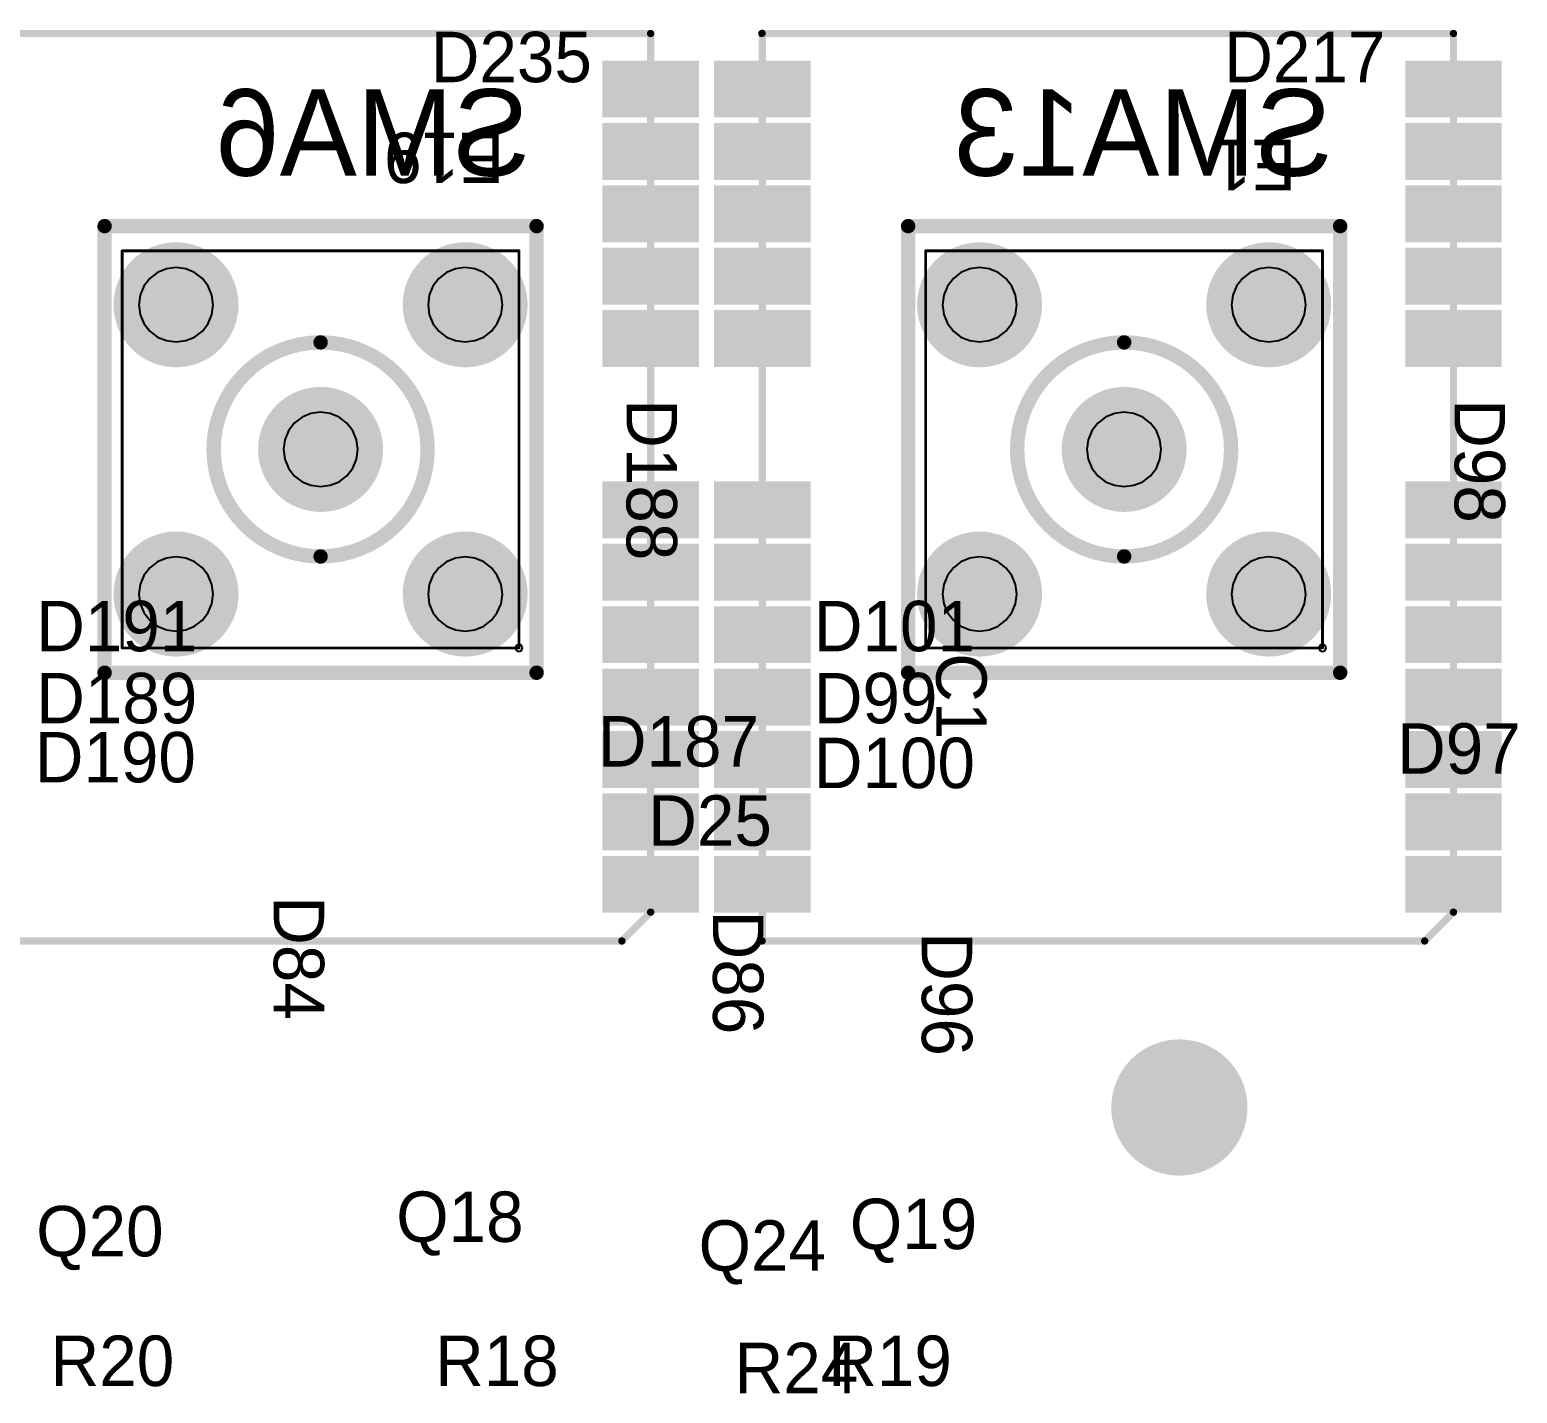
# Model space of a CAD drawing. Extents: x 11.69 to 17.18, y 4.05 to 12.26.
# Drawn here: x 15.089 to 16.122, y 6.459 to 7.405 of the extents above; entities that cross this region are included whole.
import ezdxf

# ---------------------------------------------------------------- set-up
doc = ezdxf.new("R2010")
doc.units = 0
doc.layers.get('0').update_dxf_attribs({"linetype": 'CONTINUOUS'})
for name, color, linetype in [('BOTTOMLAYER', 5, 'CONTINUOUS'), ('BOTTOMOVERLAY', 54, 'CONTINUOUS'), ('BOTTOMSOLDER', 6, 'CONTINUOUS'), ('MECHANICAL10', 56, 'CONTINUOUS'), ('MECHANICAL6', 56, 'CONTINUOUS'), ('MECHANICAL8', 56, 'CONTINUOUS'), ('MECHANICAL9', 56, 'CONTINUOUS'), ('MULTILAYER', 9, 'CONTINUOUS'), ('TOPLAYER', 1, 'CONTINUOUS'), ('TOPOVERLAY', 2, 'CONTINUOUS'), ('TOPPASTE', 8, 'CONTINUOUS'), ('TOPSOLDER', 216, 'CONTINUOUS')]:
    doc.layers.add(name, color=color, linetype=linetype)

# ---------------------------------------------------------------- blocks, each defined once
blk = doc.blocks.new('SMA_TH_HL_SMA_KHD4_B_30')
at = {"layer": 'BOTTOMLAYER', "const_width": 0.0394}
for points in [[(-0.1201, 0.1004, 1), (-0.0807, 0.1004, 1)], [(0.0807, 0.1004, 1), (0.1201, 0.1004, 1)], [(-0.0197, 0, 1), (0.0197, 0, 1)], [(-0.1201, -0.1004, 1), (-0.0807, -0.1004, 1)], [(0.0807, -0.1004, 1), (0.1201, -0.1004, 1)]]:
    blk.add_lwpolyline(points, format="xyb", close=True, dxfattribs=at)
at = {"layer": 'BOTTOMOVERLAY', "const_width": 0.01}
for points in [[(-0.155, 0.15), (-0.155, -0.15)], [(-0.155, 0.15), (0.155, 0.15)], [(0.155, 0.15), (0.155, -0.15)], [(-0.155, -0.15), (0.155, -0.15)]]:
    blk.add_lwpolyline(points, dxfattribs=at)
at = {"layer": 'BOTTOMOVERLAY'}
for points, const_width in [([(-0.1575, 0.15, 1), (-0.1525, 0.15, 1)], 0.005), ([(-0.1575, 0.15, 1), (-0.1525, 0.15, 1)], 0.005), ([(0.1525, 0.15, 1), (0.1575, 0.15, 1)], 0.005), ([(0.1525, 0.15, 1), (0.1575, 0.15, 1)], 0.005), ([(0.0743, 0, 1), (-0.0743, 0, 1)], 0.01), ([(-0.0768, 0, 1), (-0.0718, 0, 1)], 0.005), ([(0.0718, 0, 1), (0.0768, 0, 1)], 0.005), ([(-0.1575, -0.15, 1), (-0.1525, -0.15, 1)], 0.005), ([(-0.1575, -0.15, 1), (-0.1525, -0.15, 1)], 0.005), ([(0.1525, -0.15, 1), (0.1575, -0.15, 1)], 0.005), ([(0.1525, -0.15, 1), (0.1575, -0.15, 1)], 0.005)]:
    blk.add_lwpolyline(points, format="xyb", close=True, dxfattribs=dict(at, const_width=const_width))
at = {"layer": 'BOTTOMSOLDER', "const_width": 0.0434}
for points in [[(-0.1221, 0.1004, 1), (-0.0787, 0.1004, 1)], [(0.0787, 0.1004, 1), (0.1221, 0.1004, 1)], [(-0.0217, 0, 1), (0.0217, 0, 1)], [(-0.1221, -0.1004, 1), (-0.0787, -0.1004, 1)], [(0.0787, -0.1004, 1), (0.1221, -0.1004, 1)]]:
    blk.add_lwpolyline(points, format="xyb", close=True, dxfattribs=at)
at = {"layer": 'MECHANICAL6', "const_width": 0.002}
for points in [[(-0.1378, 0.1378), (0.1378, 0.1378)], [(-0.1378, 0.1378), (-0.1378, -0.1378)], [(0.1378, 0.1378), (0.1378, -0.1378)], [(-0.1378, -0.1378), (0.1378, -0.1378)]]:
    blk.add_lwpolyline(points, dxfattribs=at)
at = {"layer": 'MECHANICAL6', "const_width": 0.001}
for points in [[(-0.1383, 0.1378, 1), (-0.1373, 0.1378, 1)], [(-0.1383, 0.1378, 1), (-0.1373, 0.1378, 1)], [(0.1373, 0.1378, 1), (0.1383, 0.1378, 1)], [(0.1373, 0.1378, 1), (0.1383, 0.1378, 1)], [(-0.1383, -0.1378, 1), (-0.1373, -0.1378, 1)], [(-0.1383, -0.1378, 1), (-0.1373, -0.1378, 1)], [(0.1373, -0.1378, 1), (0.1383, -0.1378, 1)], [(0.1373, -0.1378, 1), (0.1383, -0.1378, 1)]]:
    blk.add_lwpolyline(points, format="xyb", close=True, dxfattribs=at)
at = {"layer": 'MECHANICAL8'}
for p, q in [((-0.1396, -0.136), (-0.1403, -0.1378)), ((-0.1403, -0.1378), (-0.1403, -0.1378)), ((-0.1403, -0.1378), (-0.1396, -0.1396)), ((-0.1378, -0.1352), (-0.1396, -0.136)), ((-0.1396, -0.1396), (-0.1378, -0.1403)), ((-0.136, -0.136), (-0.1378, -0.1352)), ((-0.1378, -0.1403), (-0.136, -0.1396)), ((-0.1352, -0.1378), (-0.136, -0.136)), ((-0.136, -0.1396), (-0.1352, -0.1378)), ((-0.1352, -0.1378), (-0.1352, -0.1378))]:
    blk.add_line(p, q, dxfattribs=at)
at = {"layer": 'MECHANICAL9'}
for p, q in [((-0.1071, 0.1253), (-0.1133, 0.1227)), ((-0.1004, 0.1262), (-0.1071, 0.1253)), ((-0.0937, 0.1253), (-0.1004, 0.1262)), ((-0.0875, 0.1227), (-0.0937, 0.1253)), ((0.0937, 0.1253), (0.0875, 0.1227)), ((0.1004, 0.1262), (0.0937, 0.1253)), ((0.1071, 0.1253), (0.1004, 0.1262)), ((0.1133, 0.1227), (0.1071, 0.1253)), ((-0.1186, 0.1186), (-0.1227, 0.1133)), ((-0.1133, 0.1227), (-0.1186, 0.1186)), ((-0.0821, 0.1186), (-0.0875, 0.1227)), ((-0.078, 0.1133), (-0.0821, 0.1186)), ((0.0821, 0.1186), (0.078, 0.1133)), ((0.0875, 0.1227), (0.0821, 0.1186)), ((0.1186, 0.1186), (0.1133, 0.1227)), ((0.1227, 0.1133), (0.1186, 0.1186)), ((-0.1253, 0.1071), (-0.1262, 0.1004)), ((-0.1227, 0.1133), (-0.1253, 0.1071)), ((-0.0755, 0.1071), (-0.078, 0.1133)), ((-0.0746, 0.1004), (-0.0755, 0.1071)), ((0.0755, 0.1071), (0.0746, 0.1004)), ((0.078, 0.1133), (0.0755, 0.1071)), ((0.1253, 0.1071), (0.1227, 0.1133)), ((0.1262, 0.1004), (0.1253, 0.1071)), ((-0.1262, 0.1004), (-0.1262, 0.1004)), ((-0.1262, 0.1004), (-0.1253, 0.0937)), ((-0.1253, 0.0937), (-0.1227, 0.0875)), ((-0.078, 0.0875), (-0.0755, 0.0937)), ((-0.0755, 0.0937), (-0.0746, 0.1004)), ((-0.0746, 0.1004), (-0.0746, 0.1004)), ((0.0746, 0.1004), (0.0746, 0.1004)), ((0.0746, 0.1004), (0.0755, 0.0937)), ((0.0755, 0.0937), (0.078, 0.0875)), ((0.1227, 0.0875), (0.1253, 0.0937)), ((0.1253, 0.0937), (0.1262, 0.1004)), ((0.1262, 0.1004), (0.1262, 0.1004)), ((-0.1227, 0.0875), (-0.1186, 0.0821)), ((-0.0821, 0.0821), (-0.078, 0.0875)), ((0.078, 0.0875), (0.0821, 0.0821)), ((0.1186, 0.0821), (0.1227, 0.0875)), ((-0.1186, 0.0821), (-0.1133, 0.078)), ((-0.1133, 0.078), (-0.1071, 0.0755)), ((-0.1071, 0.0755), (-0.1004, 0.0746)), ((-0.1004, 0.0746), (-0.0937, 0.0755)), ((-0.0937, 0.0755), (-0.0875, 0.078)), ((-0.0875, 0.078), (-0.0821, 0.0821)), ((0.0821, 0.0821), (0.0875, 0.078)), ((0.0875, 0.078), (0.0937, 0.0755)), ((0.0937, 0.0755), (0.1004, 0.0746)), ((0.1004, 0.0746), (0.1071, 0.0755)), ((0.1071, 0.0755), (0.1133, 0.078)), ((0.1133, 0.078), (0.1186, 0.0821)), ((-0.0129, 0.0224), (-0.0183, 0.0183)), ((-0.0067, 0.0249), (-0.0129, 0.0224)), ((0, 0.0258), (-0.0067, 0.0249)), ((0.0067, 0.0249), (0, 0.0258)), ((0.0129, 0.0224), (0.0067, 0.0249)), ((0.0183, 0.0183), (0.0129, 0.0224)), ((-0.0224, 0.0129), (-0.0249, 0.0067)), ((-0.0183, 0.0183), (-0.0224, 0.0129)), ((0.0224, 0.0129), (0.0183, 0.0183)), ((0.0249, 0.0067), (0.0224, 0.0129)), ((-0.0249, 0.0067), (-0.0258, 0)), ((-0.0258, 0), (-0.0258, 0)), ((-0.0258, 0), (-0.0249, -0.0067)), ((0.0258, 0), (0.0249, 0.0067)), ((0.0249, -0.0067), (0.0258, 0)), ((0.0258, 0), (0.0258, 0)), ((-0.0249, -0.0067), (-0.0224, -0.0129)), ((0.0224, -0.0129), (0.0249, -0.0067)), ((-0.0224, -0.0129), (-0.0183, -0.0183)), ((-0.0183, -0.0183), (-0.0129, -0.0224)), ((0.0129, -0.0224), (0.0183, -0.0183)), ((0.0183, -0.0183), (0.0224, -0.0129)), ((-0.0129, -0.0224), (-0.0067, -0.0249)), ((-0.0067, -0.0249), (0, -0.0258)), ((0, -0.0258), (0.0067, -0.0249)), ((0.0067, -0.0249), (0.0129, -0.0224)), ((-0.1186, -0.0821), (-0.1227, -0.0875)), ((-0.1133, -0.078), (-0.1186, -0.0821)), ((-0.1071, -0.0755), (-0.1133, -0.078)), ((-0.1004, -0.0746), (-0.1071, -0.0755)), ((-0.0937, -0.0755), (-0.1004, -0.0746)), ((-0.0875, -0.078), (-0.0937, -0.0755)), ((-0.0821, -0.0821), (-0.0875, -0.078)), ((-0.078, -0.0875), (-0.0821, -0.0821)), ((0.0821, -0.0821), (0.078, -0.0875)), ((0.0875, -0.078), (0.0821, -0.0821)), ((0.0937, -0.0755), (0.0875, -0.078)), ((0.1004, -0.0746), (0.0937, -0.0755)), ((0.1071, -0.0755), (0.1004, -0.0746)), ((0.1133, -0.078), (0.1071, -0.0755)), ((0.1186, -0.0821), (0.1133, -0.078)), ((0.1227, -0.0875), (0.1186, -0.0821)), ((-0.1227, -0.0875), (-0.1253, -0.0937)), ((-0.0755, -0.0937), (-0.078, -0.0875)), ((0.078, -0.0875), (0.0755, -0.0937)), ((0.1253, -0.0937), (0.1227, -0.0875)), ((-0.1253, -0.0937), (-0.1262, -0.1004)), ((-0.1262, -0.1004), (-0.1262, -0.1004)), ((-0.1262, -0.1004), (-0.1253, -0.1071)), ((-0.0746, -0.1004), (-0.0755, -0.0937)), ((-0.0755, -0.1071), (-0.0746, -0.1004)), ((-0.0746, -0.1004), (-0.0746, -0.1004)), ((0.0755, -0.0937), (0.0746, -0.1004)), ((0.0746, -0.1004), (0.0746, -0.1004)), ((0.0746, -0.1004), (0.0755, -0.1071)), ((0.1262, -0.1004), (0.1253, -0.0937)), ((0.1253, -0.1071), (0.1262, -0.1004)), ((0.1262, -0.1004), (0.1262, -0.1004)), ((-0.1253, -0.1071), (-0.1227, -0.1133)), ((-0.1227, -0.1133), (-0.1186, -0.1186)), ((-0.0821, -0.1186), (-0.078, -0.1133)), ((-0.078, -0.1133), (-0.0755, -0.1071)), ((0.0755, -0.1071), (0.078, -0.1133)), ((0.078, -0.1133), (0.0821, -0.1186)), ((0.1186, -0.1186), (0.1227, -0.1133)), ((0.1227, -0.1133), (0.1253, -0.1071)), ((-0.1186, -0.1186), (-0.1133, -0.1227)), ((-0.1133, -0.1227), (-0.1071, -0.1253)), ((-0.0937, -0.1253), (-0.0875, -0.1227)), ((-0.0875, -0.1227), (-0.0821, -0.1186)), ((0.0821, -0.1186), (0.0875, -0.1227)), ((0.0875, -0.1227), (0.0937, -0.1253)), ((0.1071, -0.1253), (0.1133, -0.1227)), ((0.1133, -0.1227), (0.1186, -0.1186)), ((-0.1071, -0.1253), (-0.1004, -0.1262)), ((-0.1004, -0.1262), (-0.0937, -0.1253)), ((0.0937, -0.1253), (0.1004, -0.1262)), ((0.1004, -0.1262), (0.1071, -0.1253))]:
    blk.add_line(p, q, dxfattribs=at)
at = {"layer": 'MULTILAYER', "const_width": 0.0394}
for points in [[(-0.1201, 0.1004, 1), (-0.0807, 0.1004, 1)], [(0.0807, 0.1004, 1), (0.1201, 0.1004, 1)], [(-0.0197, 0, 1), (0.0197, 0, 1)], [(-0.1201, -0.1004, 1), (-0.0807, -0.1004, 1)], [(0.0807, -0.1004, 1), (0.1201, -0.1004, 1)]]:
    blk.add_lwpolyline(points, format="xyb", close=True, dxfattribs=at)
at = {"layer": 'TOPLAYER', "const_width": 0.0394}
for points in [[(-0.1201, 0.1004, 1), (-0.0807, 0.1004, 1)], [(0.0807, 0.1004, 1), (0.1201, 0.1004, 1)], [(-0.0197, 0, 1), (0.0197, 0, 1)], [(-0.1201, -0.1004, 1), (-0.0807, -0.1004, 1)], [(0.0807, -0.1004, 1), (0.1201, -0.1004, 1)]]:
    blk.add_lwpolyline(points, format="xyb", close=True, dxfattribs=at)
at = {"layer": 'TOPSOLDER', "const_width": 0.0434}
for points in [[(-0.1221, 0.1004, 1), (-0.0787, 0.1004, 1)], [(0.0787, 0.1004, 1), (0.1221, 0.1004, 1)], [(-0.0217, 0, 1), (0.0217, 0, 1)], [(-0.1221, -0.1004, 1), (-0.0787, -0.1004, 1)], [(0.0787, -0.1004, 1), (0.1221, -0.1004, 1)]]:
    blk.add_lwpolyline(points, format="xyb", close=True, dxfattribs=at)
blk = doc.blocks.new('SMA_TH_HL_SMA_KHD4_B_37')
at = {"layer": 'BOTTOMLAYER', "const_width": 0.0394}
for points in [[(-0.1201, 0.1004, 1), (-0.0807, 0.1004, 1)], [(0.0807, 0.1004, 1), (0.1201, 0.1004, 1)], [(-0.0197, 0, 1), (0.0197, 0, 1)], [(-0.1201, -0.1004, 1), (-0.0807, -0.1004, 1)], [(0.0807, -0.1004, 1), (0.1201, -0.1004, 1)]]:
    blk.add_lwpolyline(points, format="xyb", close=True, dxfattribs=at)
at = {"layer": 'BOTTOMOVERLAY', "const_width": 0.01}
for points in [[(-0.155, 0.15), (-0.155, -0.15)], [(-0.155, 0.15), (0.155, 0.15)], [(0.155, 0.15), (0.155, -0.15)], [(-0.155, -0.15), (0.155, -0.15)]]:
    blk.add_lwpolyline(points, dxfattribs=at)
at = {"layer": 'BOTTOMOVERLAY'}
for points, const_width in [([(-0.1575, 0.15, 1), (-0.1525, 0.15, 1)], 0.005), ([(-0.1575, 0.15, 1), (-0.1525, 0.15, 1)], 0.005), ([(0.1525, 0.15, 1), (0.1575, 0.15, 1)], 0.005), ([(0.1525, 0.15, 1), (0.1575, 0.15, 1)], 0.005), ([(0.0743, 0, 1), (-0.0743, 0, 1)], 0.01), ([(-0.0768, 0, 1), (-0.0718, 0, 1)], 0.005), ([(0.0718, 0, 1), (0.0768, 0, 1)], 0.005), ([(-0.1575, -0.15, 1), (-0.1525, -0.15, 1)], 0.005), ([(-0.1575, -0.15, 1), (-0.1525, -0.15, 1)], 0.005), ([(0.1525, -0.15, 1), (0.1575, -0.15, 1)], 0.005), ([(0.1525, -0.15, 1), (0.1575, -0.15, 1)], 0.005)]:
    blk.add_lwpolyline(points, format="xyb", close=True, dxfattribs=dict(at, const_width=const_width))
at = {"layer": 'BOTTOMSOLDER', "const_width": 0.0434}
for points in [[(-0.1221, 0.1004, 1), (-0.0787, 0.1004, 1)], [(0.0787, 0.1004, 1), (0.1221, 0.1004, 1)], [(-0.0217, 0, 1), (0.0217, 0, 1)], [(-0.1221, -0.1004, 1), (-0.0787, -0.1004, 1)], [(0.0787, -0.1004, 1), (0.1221, -0.1004, 1)]]:
    blk.add_lwpolyline(points, format="xyb", close=True, dxfattribs=at)
at = {"layer": 'MECHANICAL6', "const_width": 0.002}
for points in [[(-0.1378, 0.1378), (0.1378, 0.1378)], [(-0.1378, 0.1378), (-0.1378, -0.1378)], [(0.1378, 0.1378), (0.1378, -0.1378)], [(-0.1378, -0.1378), (0.1378, -0.1378)]]:
    blk.add_lwpolyline(points, dxfattribs=at)
at = {"layer": 'MECHANICAL6', "const_width": 0.001}
for points in [[(-0.1383, 0.1378, 1), (-0.1373, 0.1378, 1)], [(-0.1383, 0.1378, 1), (-0.1373, 0.1378, 1)], [(0.1373, 0.1378, 1), (0.1383, 0.1378, 1)], [(0.1373, 0.1378, 1), (0.1383, 0.1378, 1)], [(-0.1383, -0.1378, 1), (-0.1373, -0.1378, 1)], [(-0.1383, -0.1378, 1), (-0.1373, -0.1378, 1)], [(0.1373, -0.1378, 1), (0.1383, -0.1378, 1)], [(0.1373, -0.1378, 1), (0.1383, -0.1378, 1)]]:
    blk.add_lwpolyline(points, format="xyb", close=True, dxfattribs=at)
at = {"layer": 'MECHANICAL8'}
for p, q in [((-0.1396, -0.136), (-0.1403, -0.1378)), ((-0.1403, -0.1378), (-0.1403, -0.1378)), ((-0.1403, -0.1378), (-0.1396, -0.1396)), ((-0.1378, -0.1352), (-0.1396, -0.136)), ((-0.1396, -0.1396), (-0.1378, -0.1403)), ((-0.136, -0.136), (-0.1378, -0.1352)), ((-0.1378, -0.1403), (-0.136, -0.1396)), ((-0.1352, -0.1378), (-0.136, -0.136)), ((-0.136, -0.1396), (-0.1352, -0.1378)), ((-0.1352, -0.1378), (-0.1352, -0.1378))]:
    blk.add_line(p, q, dxfattribs=at)
at = {"layer": 'MECHANICAL9'}
for p, q in [((-0.1071, 0.1253), (-0.1133, 0.1227)), ((-0.1004, 0.1262), (-0.1071, 0.1253)), ((-0.0937, 0.1253), (-0.1004, 0.1262)), ((-0.0875, 0.1227), (-0.0937, 0.1253)), ((0.0937, 0.1253), (0.0875, 0.1227)), ((0.1004, 0.1262), (0.0937, 0.1253)), ((0.1071, 0.1253), (0.1004, 0.1262)), ((0.1133, 0.1227), (0.1071, 0.1253)), ((-0.1186, 0.1186), (-0.1227, 0.1133)), ((-0.1133, 0.1227), (-0.1186, 0.1186)), ((-0.0821, 0.1186), (-0.0875, 0.1227)), ((-0.078, 0.1133), (-0.0821, 0.1186)), ((0.0821, 0.1186), (0.078, 0.1133)), ((0.0875, 0.1227), (0.0821, 0.1186)), ((0.1186, 0.1186), (0.1133, 0.1227)), ((0.1227, 0.1133), (0.1186, 0.1186)), ((-0.1253, 0.1071), (-0.1262, 0.1004)), ((-0.1227, 0.1133), (-0.1253, 0.1071)), ((-0.0755, 0.1071), (-0.078, 0.1133)), ((-0.0746, 0.1004), (-0.0755, 0.1071)), ((0.0755, 0.1071), (0.0746, 0.1004)), ((0.078, 0.1133), (0.0755, 0.1071)), ((0.1253, 0.1071), (0.1227, 0.1133)), ((0.1262, 0.1004), (0.1253, 0.1071)), ((-0.1262, 0.1004), (-0.1262, 0.1004)), ((-0.1262, 0.1004), (-0.1253, 0.0937)), ((-0.1253, 0.0937), (-0.1227, 0.0875)), ((-0.078, 0.0875), (-0.0755, 0.0937)), ((-0.0755, 0.0937), (-0.0746, 0.1004)), ((-0.0746, 0.1004), (-0.0746, 0.1004)), ((0.0746, 0.1004), (0.0746, 0.1004)), ((0.0746, 0.1004), (0.0755, 0.0937)), ((0.0755, 0.0937), (0.078, 0.0875)), ((0.1227, 0.0875), (0.1253, 0.0937)), ((0.1253, 0.0937), (0.1262, 0.1004)), ((0.1262, 0.1004), (0.1262, 0.1004)), ((-0.1227, 0.0875), (-0.1186, 0.0821)), ((-0.0821, 0.0821), (-0.078, 0.0875)), ((0.078, 0.0875), (0.0821, 0.0821)), ((0.1186, 0.0821), (0.1227, 0.0875)), ((-0.1186, 0.0821), (-0.1133, 0.078)), ((-0.1133, 0.078), (-0.1071, 0.0755)), ((-0.1071, 0.0755), (-0.1004, 0.0746)), ((-0.1004, 0.0746), (-0.0937, 0.0755)), ((-0.0937, 0.0755), (-0.0875, 0.078)), ((-0.0875, 0.078), (-0.0821, 0.0821)), ((0.0821, 0.0821), (0.0875, 0.078)), ((0.0875, 0.078), (0.0937, 0.0755)), ((0.0937, 0.0755), (0.1004, 0.0746)), ((0.1004, 0.0746), (0.1071, 0.0755)), ((0.1071, 0.0755), (0.1133, 0.078)), ((0.1133, 0.078), (0.1186, 0.0821)), ((-0.0129, 0.0224), (-0.0183, 0.0183)), ((-0.0067, 0.0249), (-0.0129, 0.0224)), ((0, 0.0258), (-0.0067, 0.0249)), ((0.0067, 0.0249), (0, 0.0258)), ((0.0129, 0.0224), (0.0067, 0.0249)), ((0.0183, 0.0183), (0.0129, 0.0224)), ((-0.0224, 0.0129), (-0.0249, 0.0067)), ((-0.0183, 0.0183), (-0.0224, 0.0129)), ((0.0224, 0.0129), (0.0183, 0.0183)), ((0.0249, 0.0067), (0.0224, 0.0129)), ((-0.0249, 0.0067), (-0.0258, 0)), ((-0.0258, 0), (-0.0258, 0)), ((-0.0258, 0), (-0.0249, -0.0067)), ((0.0258, 0), (0.0249, 0.0067)), ((0.0249, -0.0067), (0.0258, 0)), ((0.0258, 0), (0.0258, 0)), ((-0.0249, -0.0067), (-0.0224, -0.0129)), ((0.0224, -0.0129), (0.0249, -0.0067)), ((-0.0224, -0.0129), (-0.0183, -0.0183)), ((-0.0183, -0.0183), (-0.0129, -0.0224)), ((0.0129, -0.0224), (0.0183, -0.0183)), ((0.0183, -0.0183), (0.0224, -0.0129)), ((-0.0129, -0.0224), (-0.0067, -0.0249)), ((-0.0067, -0.0249), (0, -0.0258)), ((0, -0.0258), (0.0067, -0.0249)), ((0.0067, -0.0249), (0.0129, -0.0224)), ((-0.1186, -0.0821), (-0.1227, -0.0875)), ((-0.1133, -0.078), (-0.1186, -0.0821)), ((-0.1071, -0.0755), (-0.1133, -0.078)), ((-0.1004, -0.0746), (-0.1071, -0.0755)), ((-0.0937, -0.0755), (-0.1004, -0.0746)), ((-0.0875, -0.078), (-0.0937, -0.0755)), ((-0.0821, -0.0821), (-0.0875, -0.078)), ((-0.078, -0.0875), (-0.0821, -0.0821)), ((0.0821, -0.0821), (0.078, -0.0875)), ((0.0875, -0.078), (0.0821, -0.0821)), ((0.0937, -0.0755), (0.0875, -0.078)), ((0.1004, -0.0746), (0.0937, -0.0755)), ((0.1071, -0.0755), (0.1004, -0.0746)), ((0.1133, -0.078), (0.1071, -0.0755)), ((0.1186, -0.0821), (0.1133, -0.078)), ((0.1227, -0.0875), (0.1186, -0.0821)), ((-0.1227, -0.0875), (-0.1253, -0.0937)), ((-0.0755, -0.0937), (-0.078, -0.0875)), ((0.078, -0.0875), (0.0755, -0.0937)), ((0.1253, -0.0937), (0.1227, -0.0875)), ((-0.1253, -0.0937), (-0.1262, -0.1004)), ((-0.1262, -0.1004), (-0.1262, -0.1004)), ((-0.1262, -0.1004), (-0.1253, -0.1071)), ((-0.0746, -0.1004), (-0.0755, -0.0937)), ((-0.0755, -0.1071), (-0.0746, -0.1004)), ((-0.0746, -0.1004), (-0.0746, -0.1004)), ((0.0755, -0.0937), (0.0746, -0.1004)), ((0.0746, -0.1004), (0.0746, -0.1004)), ((0.0746, -0.1004), (0.0755, -0.1071)), ((0.1262, -0.1004), (0.1253, -0.0937)), ((0.1253, -0.1071), (0.1262, -0.1004)), ((0.1262, -0.1004), (0.1262, -0.1004)), ((-0.1253, -0.1071), (-0.1227, -0.1133)), ((-0.1227, -0.1133), (-0.1186, -0.1186)), ((-0.0821, -0.1186), (-0.078, -0.1133)), ((-0.078, -0.1133), (-0.0755, -0.1071)), ((0.0755, -0.1071), (0.078, -0.1133)), ((0.078, -0.1133), (0.0821, -0.1186)), ((0.1186, -0.1186), (0.1227, -0.1133)), ((0.1227, -0.1133), (0.1253, -0.1071)), ((-0.1186, -0.1186), (-0.1133, -0.1227)), ((-0.1133, -0.1227), (-0.1071, -0.1253)), ((-0.0937, -0.1253), (-0.0875, -0.1227)), ((-0.0875, -0.1227), (-0.0821, -0.1186)), ((0.0821, -0.1186), (0.0875, -0.1227)), ((0.0875, -0.1227), (0.0937, -0.1253)), ((0.1071, -0.1253), (0.1133, -0.1227)), ((0.1133, -0.1227), (0.1186, -0.1186)), ((-0.1071, -0.1253), (-0.1004, -0.1262)), ((-0.1004, -0.1262), (-0.0937, -0.1253)), ((0.0937, -0.1253), (0.1004, -0.1262)), ((0.1004, -0.1262), (0.1071, -0.1253))]:
    blk.add_line(p, q, dxfattribs=at)
at = {"layer": 'MULTILAYER', "const_width": 0.0394}
for points in [[(-0.1201, 0.1004, 1), (-0.0807, 0.1004, 1)], [(0.0807, 0.1004, 1), (0.1201, 0.1004, 1)], [(-0.0197, 0, 1), (0.0197, 0, 1)], [(-0.1201, -0.1004, 1), (-0.0807, -0.1004, 1)], [(0.0807, -0.1004, 1), (0.1201, -0.1004, 1)]]:
    blk.add_lwpolyline(points, format="xyb", close=True, dxfattribs=at)
at = {"layer": 'TOPLAYER', "const_width": 0.0394}
for points in [[(-0.1201, 0.1004, 1), (-0.0807, 0.1004, 1)], [(0.0807, 0.1004, 1), (0.1201, 0.1004, 1)], [(-0.0197, 0, 1), (0.0197, 0, 1)], [(-0.1201, -0.1004, 1), (-0.0807, -0.1004, 1)], [(0.0807, -0.1004, 1), (0.1201, -0.1004, 1)]]:
    blk.add_lwpolyline(points, format="xyb", close=True, dxfattribs=at)
at = {"layer": 'TOPSOLDER', "const_width": 0.0434}
for points in [[(-0.1221, 0.1004, 1), (-0.0787, 0.1004, 1)], [(0.0787, 0.1004, 1), (0.1221, 0.1004, 1)], [(-0.0217, 0, 1), (0.0217, 0, 1)], [(-0.1221, -0.1004, 1), (-0.0787, -0.1004, 1)], [(0.0787, -0.1004, 1), (0.1221, -0.1004, 1)]]:
    blk.add_lwpolyline(points, format="xyb", close=True, dxfattribs=at)
blk = doc.blocks.new('LB1020B_51')
at = {"layer": 'TOPLAYER'}
for points in [[(-0.0295, 0.5749), (0.0295, 0.5749), (-0.0295, 0.6064), (0.0295, 0.6064)], [(0.4505, 0.5749), (0.5095, 0.5749), (0.4505, 0.6064), (0.5095, 0.6064)], [(-0.0295, 0.5316), (0.0295, 0.5316), (-0.0295, 0.5631), (0.0295, 0.5631)], [(0.4505, 0.5316), (0.5095, 0.5316), (0.4505, 0.5631), (0.5095, 0.5631)], [(-0.0295, 0.4883), (0.0295, 0.4883), (-0.0295, 0.5198), (0.0295, 0.5198)], [(0.4505, 0.4883), (0.5095, 0.4883), (0.4505, 0.5198), (0.5095, 0.5198)], [(-0.0295, 0.445), (0.0295, 0.445), (-0.0295, 0.4765), (0.0295, 0.4765)], [(0.4505, 0.445), (0.5095, 0.445), (0.4505, 0.4765), (0.5095, 0.4765)], [(-0.0295, 0.4017), (0.0295, 0.4017), (-0.0295, 0.4331), (0.0295, 0.4331)], [(0.4505, 0.4017), (0.5095, 0.4017), (0.4505, 0.4331), (0.5095, 0.4331)], [(-0.0295, 0.3583), (0.0295, 0.3583), (-0.0295, 0.3898), (0.0295, 0.3898)], [(0.4505, 0.3583), (0.5095, 0.3583), (0.4505, 0.3898), (0.5095, 0.3898)], [(-0.0295, 0.315), (0.0295, 0.315), (-0.0295, 0.3465), (0.0295, 0.3465)], [(0.4505, 0.315), (0.5095, 0.315), (0.4505, 0.3465), (0.5095, 0.3465)], [(-0.0295, 0.1961), (0.0295, 0.1961), (-0.0295, 0.2276), (0.0295, 0.2276)], [(0.4505, 0.1961), (0.5095, 0.1961), (0.4505, 0.2276), (0.5095, 0.2276)], [(-0.0295, 0.1528), (0.0295, 0.1528), (-0.0295, 0.1843), (0.0295, 0.1843)], [(0.4505, 0.1528), (0.5095, 0.1528), (0.4505, 0.1843), (0.5095, 0.1843)], [(-0.0295, 0.1095), (0.0295, 0.1095), (-0.0295, 0.141), (0.0295, 0.141)], [(0.4505, 0.1095), (0.5095, 0.1095), (0.4505, 0.141), (0.5095, 0.141)], [(-0.0295, 0.0662), (0.0295, 0.0662), (-0.0295, 0.0977), (0.0295, 0.0977)], [(0.4505, 0.0662), (0.5095, 0.0662), (0.4505, 0.0977), (0.5095, 0.0977)], [(-0.0295, 0.0229), (0.0295, 0.0229), (-0.0295, 0.0544), (0.0295, 0.0544)], [(0.4505, 0.0229), (0.5095, 0.0229), (0.4505, 0.0544), (0.5095, 0.0544)]]:
    blk.add_solid(points, dxfattribs=at)
at = {"layer": 'TOPOVERLAY', "const_width": 0.005}
for points in [[(0.02, 0.63), (0, 0.61)], [(0.4803, 0.63), (0.02, 0.63)], [(0.48, 0.6299), (0.48, 0)], [(0, 0.61), (0, 0.0001)], [(0.4803, 0.0001), (0, 0.0001)]]:
    blk.add_lwpolyline(points, dxfattribs=at)
at = {"layer": 'TOPOVERLAY', "const_width": 0.0025}
for points in [[(0.0187, 0.63, 1), (0.0213, 0.63, 1)], [(0.0187, 0.63, 1), (0.0213, 0.63, 1)], [(0.4788, 0.6299, 1), (0.4813, 0.6299, 1)], [(0.4791, 0.63, 1), (0.4816, 0.63, 1)], [(-0.0013, 0.61, 1), (0.0013, 0.61, 1)], [(-0.0013, 0.61, 1), (0.0013, 0.61, 1)], [(-0.0013, 0.0001, 1), (0.0013, 0.0001, 1)], [(-0.0013, 0.0001, 1), (0.0013, 0.0001, 1)], [(0.4788, 0, 1), (0.4813, 0, 1)], [(0.4791, 0.0001, 1), (0.4816, 0.0001, 1)]]:
    blk.add_lwpolyline(points, format="xyb", close=True, dxfattribs=at)
at = {"layer": 'TOPPASTE'}
for points in [[(-0.0295, 0.5749), (0.0295, 0.5749), (-0.0295, 0.6064), (0.0295, 0.6064)], [(0.4505, 0.5749), (0.5095, 0.5749), (0.4505, 0.6064), (0.5095, 0.6064)], [(-0.0295, 0.5316), (0.0295, 0.5316), (-0.0295, 0.5631), (0.0295, 0.5631)], [(0.4505, 0.5316), (0.5095, 0.5316), (0.4505, 0.5631), (0.5095, 0.5631)], [(-0.0295, 0.4883), (0.0295, 0.4883), (-0.0295, 0.5198), (0.0295, 0.5198)], [(0.4505, 0.4883), (0.5095, 0.4883), (0.4505, 0.5198), (0.5095, 0.5198)], [(-0.0295, 0.445), (0.0295, 0.445), (-0.0295, 0.4765), (0.0295, 0.4765)], [(0.4505, 0.445), (0.5095, 0.445), (0.4505, 0.4765), (0.5095, 0.4765)], [(-0.0295, 0.4017), (0.0295, 0.4017), (-0.0295, 0.4331), (0.0295, 0.4331)], [(0.4505, 0.4017), (0.5095, 0.4017), (0.4505, 0.4331), (0.5095, 0.4331)], [(-0.0295, 0.3583), (0.0295, 0.3583), (-0.0295, 0.3898), (0.0295, 0.3898)], [(0.4505, 0.3583), (0.5095, 0.3583), (0.4505, 0.3898), (0.5095, 0.3898)], [(-0.0295, 0.315), (0.0295, 0.315), (-0.0295, 0.3465), (0.0295, 0.3465)], [(0.4505, 0.315), (0.5095, 0.315), (0.4505, 0.3465), (0.5095, 0.3465)], [(-0.0295, 0.1961), (0.0295, 0.1961), (-0.0295, 0.2276), (0.0295, 0.2276)], [(0.4505, 0.1961), (0.5095, 0.1961), (0.4505, 0.2276), (0.5095, 0.2276)], [(-0.0295, 0.1528), (0.0295, 0.1528), (-0.0295, 0.1843), (0.0295, 0.1843)], [(0.4505, 0.1528), (0.5095, 0.1528), (0.4505, 0.1843), (0.5095, 0.1843)], [(-0.0295, 0.1095), (0.0295, 0.1095), (-0.0295, 0.141), (0.0295, 0.141)], [(0.4505, 0.1095), (0.5095, 0.1095), (0.4505, 0.141), (0.5095, 0.141)], [(-0.0295, 0.0662), (0.0295, 0.0662), (-0.0295, 0.0977), (0.0295, 0.0977)], [(0.4505, 0.0662), (0.5095, 0.0662), (0.4505, 0.0977), (0.5095, 0.0977)], [(-0.0295, 0.0229), (0.0295, 0.0229), (-0.0295, 0.0544), (0.0295, 0.0544)], [(0.4505, 0.0229), (0.5095, 0.0229), (0.4505, 0.0544), (0.5095, 0.0544)]]:
    blk.add_solid(points, dxfattribs=at)
at = {"layer": 'TOPSOLDER'}
for points in [[(-0.0335, 0.5709), (0.0335, 0.5709), (-0.0335, 0.6104), (0.0335, 0.6104)], [(0.4465, 0.5709), (0.5135, 0.5709), (0.4465, 0.6104), (0.5135, 0.6104)], [(-0.0335, 0.5276), (0.0335, 0.5276), (-0.0335, 0.5671), (0.0335, 0.5671)], [(0.4465, 0.5276), (0.5135, 0.5276), (0.4465, 0.5671), (0.5135, 0.5671)], [(-0.0335, 0.4843), (0.0335, 0.4843), (-0.0335, 0.5238), (0.0335, 0.5238)], [(0.4465, 0.4843), (0.5135, 0.4843), (0.4465, 0.5238), (0.5135, 0.5238)], [(-0.0335, 0.441), (0.0335, 0.441), (-0.0335, 0.4805), (0.0335, 0.4805)], [(0.4465, 0.441), (0.5135, 0.441), (0.4465, 0.4805), (0.5135, 0.4805)], [(-0.0335, 0.3977), (0.0335, 0.3977), (-0.0335, 0.4371), (0.0335, 0.4371)], [(0.4465, 0.3977), (0.5135, 0.3977), (0.4465, 0.4371), (0.5135, 0.4371)], [(-0.0335, 0.3543), (0.0335, 0.3543), (-0.0335, 0.3938), (0.0335, 0.3938)], [(0.4465, 0.3543), (0.5135, 0.3543), (0.4465, 0.3938), (0.5135, 0.3938)], [(-0.0335, 0.311), (0.0335, 0.311), (-0.0335, 0.3505), (0.0335, 0.3505)], [(0.4465, 0.311), (0.5135, 0.311), (0.4465, 0.3505), (0.5135, 0.3505)], [(-0.0335, 0.1921), (0.0335, 0.1921), (-0.0335, 0.2316), (0.0335, 0.2316)], [(0.4465, 0.1921), (0.5135, 0.1921), (0.4465, 0.2316), (0.5135, 0.2316)], [(-0.0335, 0.1488), (0.0335, 0.1488), (-0.0335, 0.1883), (0.0335, 0.1883)], [(0.4465, 0.1488), (0.5135, 0.1488), (0.4465, 0.1883), (0.5135, 0.1883)], [(-0.0335, 0.1055), (0.0335, 0.1055), (-0.0335, 0.145), (0.0335, 0.145)], [(0.4465, 0.1055), (0.5135, 0.1055), (0.4465, 0.145), (0.5135, 0.145)], [(-0.0335, 0.0622), (0.0335, 0.0622), (-0.0335, 0.1017), (0.0335, 0.1017)], [(0.4465, 0.0622), (0.5135, 0.0622), (0.4465, 0.1017), (0.5135, 0.1017)], [(-0.0335, 0.0189), (0.0335, 0.0189), (-0.0335, 0.0584), (0.0335, 0.0584)], [(0.4465, 0.0189), (0.5135, 0.0189), (0.4465, 0.0584), (0.5135, 0.0584)]]:
    blk.add_solid(points, dxfattribs=at)
blk = doc.blocks.new('LB1020B_60')
at = {"layer": 'TOPLAYER'}
for points in [[(-0.0295, 0.5749), (0.0295, 0.5749), (-0.0295, 0.6064), (0.0295, 0.6064)], [(0.4505, 0.5749), (0.5095, 0.5749), (0.4505, 0.6064), (0.5095, 0.6064)], [(-0.0295, 0.5316), (0.0295, 0.5316), (-0.0295, 0.5631), (0.0295, 0.5631)], [(0.4505, 0.5316), (0.5095, 0.5316), (0.4505, 0.5631), (0.5095, 0.5631)], [(-0.0295, 0.4883), (0.0295, 0.4883), (-0.0295, 0.5198), (0.0295, 0.5198)], [(0.4505, 0.4883), (0.5095, 0.4883), (0.4505, 0.5198), (0.5095, 0.5198)], [(-0.0295, 0.445), (0.0295, 0.445), (-0.0295, 0.4765), (0.0295, 0.4765)], [(0.4505, 0.445), (0.5095, 0.445), (0.4505, 0.4765), (0.5095, 0.4765)], [(-0.0295, 0.4017), (0.0295, 0.4017), (-0.0295, 0.4331), (0.0295, 0.4331)], [(0.4505, 0.4017), (0.5095, 0.4017), (0.4505, 0.4331), (0.5095, 0.4331)], [(-0.0295, 0.3583), (0.0295, 0.3583), (-0.0295, 0.3898), (0.0295, 0.3898)], [(0.4505, 0.3583), (0.5095, 0.3583), (0.4505, 0.3898), (0.5095, 0.3898)], [(-0.0295, 0.315), (0.0295, 0.315), (-0.0295, 0.3465), (0.0295, 0.3465)], [(0.4505, 0.315), (0.5095, 0.315), (0.4505, 0.3465), (0.5095, 0.3465)], [(-0.0295, 0.1961), (0.0295, 0.1961), (-0.0295, 0.2276), (0.0295, 0.2276)], [(0.4505, 0.1961), (0.5095, 0.1961), (0.4505, 0.2276), (0.5095, 0.2276)], [(-0.0295, 0.1528), (0.0295, 0.1528), (-0.0295, 0.1843), (0.0295, 0.1843)], [(0.4505, 0.1528), (0.5095, 0.1528), (0.4505, 0.1843), (0.5095, 0.1843)], [(-0.0295, 0.1095), (0.0295, 0.1095), (-0.0295, 0.141), (0.0295, 0.141)], [(0.4505, 0.1095), (0.5095, 0.1095), (0.4505, 0.141), (0.5095, 0.141)], [(-0.0295, 0.0662), (0.0295, 0.0662), (-0.0295, 0.0977), (0.0295, 0.0977)], [(0.4505, 0.0662), (0.5095, 0.0662), (0.4505, 0.0977), (0.5095, 0.0977)], [(-0.0295, 0.0229), (0.0295, 0.0229), (-0.0295, 0.0544), (0.0295, 0.0544)], [(0.4505, 0.0229), (0.5095, 0.0229), (0.4505, 0.0544), (0.5095, 0.0544)]]:
    blk.add_solid(points, dxfattribs=at)
at = {"layer": 'TOPOVERLAY', "const_width": 0.005}
for points in [[(0.02, 0.63), (0, 0.61)], [(0.4803, 0.63), (0.02, 0.63)], [(0.48, 0.6299), (0.48, 0)], [(0, 0.61), (0, 0.0001)], [(0.4803, 0.0001), (0, 0.0001)]]:
    blk.add_lwpolyline(points, dxfattribs=at)
at = {"layer": 'TOPOVERLAY', "const_width": 0.0025}
for points in [[(0.0187, 0.63, 1), (0.0213, 0.63, 1)], [(0.0187, 0.63, 1), (0.0213, 0.63, 1)], [(0.4788, 0.6299, 1), (0.4813, 0.6299, 1)], [(0.4791, 0.63, 1), (0.4816, 0.63, 1)], [(-0.0013, 0.61, 1), (0.0013, 0.61, 1)], [(-0.0013, 0.61, 1), (0.0013, 0.61, 1)], [(-0.0013, 0.0001, 1), (0.0013, 0.0001, 1)], [(-0.0013, 0.0001, 1), (0.0013, 0.0001, 1)], [(0.4788, 0, 1), (0.4813, 0, 1)], [(0.4791, 0.0001, 1), (0.4816, 0.0001, 1)]]:
    blk.add_lwpolyline(points, format="xyb", close=True, dxfattribs=at)
at = {"layer": 'TOPPASTE'}
for points in [[(-0.0295, 0.5749), (0.0295, 0.5749), (-0.0295, 0.6064), (0.0295, 0.6064)], [(0.4505, 0.5749), (0.5095, 0.5749), (0.4505, 0.6064), (0.5095, 0.6064)], [(-0.0295, 0.5316), (0.0295, 0.5316), (-0.0295, 0.5631), (0.0295, 0.5631)], [(0.4505, 0.5316), (0.5095, 0.5316), (0.4505, 0.5631), (0.5095, 0.5631)], [(-0.0295, 0.4883), (0.0295, 0.4883), (-0.0295, 0.5198), (0.0295, 0.5198)], [(0.4505, 0.4883), (0.5095, 0.4883), (0.4505, 0.5198), (0.5095, 0.5198)], [(-0.0295, 0.445), (0.0295, 0.445), (-0.0295, 0.4765), (0.0295, 0.4765)], [(0.4505, 0.445), (0.5095, 0.445), (0.4505, 0.4765), (0.5095, 0.4765)], [(-0.0295, 0.4017), (0.0295, 0.4017), (-0.0295, 0.4331), (0.0295, 0.4331)], [(0.4505, 0.4017), (0.5095, 0.4017), (0.4505, 0.4331), (0.5095, 0.4331)], [(-0.0295, 0.3583), (0.0295, 0.3583), (-0.0295, 0.3898), (0.0295, 0.3898)], [(0.4505, 0.3583), (0.5095, 0.3583), (0.4505, 0.3898), (0.5095, 0.3898)], [(-0.0295, 0.315), (0.0295, 0.315), (-0.0295, 0.3465), (0.0295, 0.3465)], [(0.4505, 0.315), (0.5095, 0.315), (0.4505, 0.3465), (0.5095, 0.3465)], [(-0.0295, 0.1961), (0.0295, 0.1961), (-0.0295, 0.2276), (0.0295, 0.2276)], [(0.4505, 0.1961), (0.5095, 0.1961), (0.4505, 0.2276), (0.5095, 0.2276)], [(-0.0295, 0.1528), (0.0295, 0.1528), (-0.0295, 0.1843), (0.0295, 0.1843)], [(0.4505, 0.1528), (0.5095, 0.1528), (0.4505, 0.1843), (0.5095, 0.1843)], [(-0.0295, 0.1095), (0.0295, 0.1095), (-0.0295, 0.141), (0.0295, 0.141)], [(0.4505, 0.1095), (0.5095, 0.1095), (0.4505, 0.141), (0.5095, 0.141)], [(-0.0295, 0.0662), (0.0295, 0.0662), (-0.0295, 0.0977), (0.0295, 0.0977)], [(0.4505, 0.0662), (0.5095, 0.0662), (0.4505, 0.0977), (0.5095, 0.0977)], [(-0.0295, 0.0229), (0.0295, 0.0229), (-0.0295, 0.0544), (0.0295, 0.0544)], [(0.4505, 0.0229), (0.5095, 0.0229), (0.4505, 0.0544), (0.5095, 0.0544)]]:
    blk.add_solid(points, dxfattribs=at)
at = {"layer": 'TOPSOLDER'}
for points in [[(-0.0335, 0.5709), (0.0335, 0.5709), (-0.0335, 0.6104), (0.0335, 0.6104)], [(0.4465, 0.5709), (0.5135, 0.5709), (0.4465, 0.6104), (0.5135, 0.6104)], [(-0.0335, 0.5276), (0.0335, 0.5276), (-0.0335, 0.5671), (0.0335, 0.5671)], [(0.4465, 0.5276), (0.5135, 0.5276), (0.4465, 0.5671), (0.5135, 0.5671)], [(-0.0335, 0.4843), (0.0335, 0.4843), (-0.0335, 0.5238), (0.0335, 0.5238)], [(0.4465, 0.4843), (0.5135, 0.4843), (0.4465, 0.5238), (0.5135, 0.5238)], [(-0.0335, 0.441), (0.0335, 0.441), (-0.0335, 0.4805), (0.0335, 0.4805)], [(0.4465, 0.441), (0.5135, 0.441), (0.4465, 0.4805), (0.5135, 0.4805)], [(-0.0335, 0.3977), (0.0335, 0.3977), (-0.0335, 0.4371), (0.0335, 0.4371)], [(0.4465, 0.3977), (0.5135, 0.3977), (0.4465, 0.4371), (0.5135, 0.4371)], [(-0.0335, 0.3543), (0.0335, 0.3543), (-0.0335, 0.3938), (0.0335, 0.3938)], [(0.4465, 0.3543), (0.5135, 0.3543), (0.4465, 0.3938), (0.5135, 0.3938)], [(-0.0335, 0.311), (0.0335, 0.311), (-0.0335, 0.3505), (0.0335, 0.3505)], [(0.4465, 0.311), (0.5135, 0.311), (0.4465, 0.3505), (0.5135, 0.3505)], [(-0.0335, 0.1921), (0.0335, 0.1921), (-0.0335, 0.2316), (0.0335, 0.2316)], [(0.4465, 0.1921), (0.5135, 0.1921), (0.4465, 0.2316), (0.5135, 0.2316)], [(-0.0335, 0.1488), (0.0335, 0.1488), (-0.0335, 0.1883), (0.0335, 0.1883)], [(0.4465, 0.1488), (0.5135, 0.1488), (0.4465, 0.1883), (0.5135, 0.1883)], [(-0.0335, 0.1055), (0.0335, 0.1055), (-0.0335, 0.145), (0.0335, 0.145)], [(0.4465, 0.1055), (0.5135, 0.1055), (0.4465, 0.145), (0.5135, 0.145)], [(-0.0335, 0.0622), (0.0335, 0.0622), (-0.0335, 0.1017), (0.0335, 0.1017)], [(0.4465, 0.0622), (0.5135, 0.0622), (0.4465, 0.1017), (0.5135, 0.1017)], [(-0.0335, 0.0189), (0.0335, 0.0189), (-0.0335, 0.0584), (0.0335, 0.0584)], [(0.4465, 0.0189), (0.5135, 0.0189), (0.4465, 0.0584), (0.5135, 0.0584)]]:
    blk.add_solid(points, dxfattribs=at)

msp = doc.modelspace()

# ---------------------------------------------------------------- linework, layer by layer
at = {"layer": 'BOTTOMLAYER', "const_width": 0.0433}
msp.add_lwpolyline([(15.8657, 6.6572, 1), (15.909, 6.6572, 1)], format="xyb", close=True, dxfattribs=at)
at = {"layer": 'BOTTOMSOLDER', "const_width": 0.0473}
msp.add_lwpolyline([(15.8637, 6.6572, 1), (15.911, 6.6572, 1)], format="xyb", close=True, dxfattribs=at)
at = {"layer": 'TOPLAYER', "const_width": 0.0433}
msp.add_lwpolyline([(15.8657, 6.6572, 1), (15.909, 6.6572, 1)], format="xyb", close=True, dxfattribs=at)
at = {"layer": 'TOPSOLDER', "const_width": 0.0473}
msp.add_lwpolyline([(15.8637, 6.6572, 1), (15.911, 6.6572, 1)], format="xyb", close=True, dxfattribs=at)

# ---------------------------------------------------------------- block references
for name, p, rotation in [('LB1020B_51', (15.5202, 7.4028), 180), ('LB1020B_60', (16.0777, 7.4028), 180), ('SMA_TH_HL_SMA_KHD4_B_30', (15.291, 7.114), 90), ('SMA_TH_HL_SMA_KHD4_B_37', (15.849, 7.114), 90)]:
    msp.add_blockref(name, p, dxfattribs=dict(rotation=rotation))

# ---------------------------------------------------------------- texts
at = {"layer": 'BOTTOMOVERLAY', "text_generation_flag": 2}
for s, p in [('SMA6', (15.4365, 7.304)), ('SMA13', (15.9938, 7.304))]:
    msp.add_text(s, height=0.06, rotation=360, dxfattribs=at).set_placement(p)
at = {"layer": 'MECHANICAL10'}
for s, p in [('D235', (15.3675, 7.3689)), ('D217', (15.9185, 7.3689)), ('D191', (15.0935, 6.9739)), ('D101', (15.6335, 6.9739)), ('D189', (15.0935, 6.9239)), ('D99', (15.6335, 6.9239)), ('D190', (15.0925, 6.8829)), ('D100', (15.6335, 6.8789)), ('D25', (15.5185, 6.8389)), ('Q18', (15.3435, 6.5639)), ('Q19', (15.6585, 6.5589)), ('Q20', (15.0935, 6.5539)), ('Q24', (15.5535, 6.5439))]:
    msp.add_text(s, height=0.035, dxfattribs=at).set_placement(p)
for s, rotation, p in [('E19', 180, (15.4185, 7.3339)), ('E1', 180, (15.9685, 7.3289)), ('D188', 270, (15.5035, 7.1489)), ('D98', 270, (16.0785, 7.1489)), ('C1', 270, (15.7185, 6.9726)), ('D187', 360, (15.4835, 6.8939)), ('D97', 360, (16.0385, 6.8889)), ('D84', 270, (15.2585, 6.8039)), ('D86', 270, (15.5635, 6.7939)), ('D96', 270, (15.7085, 6.7789)), ('R20', 360, (15.1035, 6.4639)), ('R18', 360, (15.3705, 6.4639)), ('R19', 360, (15.6435, 6.4639)), ('R24', 360, (15.5785, 6.4589))]:
    msp.add_text(s, height=0.035, rotation=rotation, dxfattribs=at).set_placement(p)

doc.saveas('drawing.dxf')
